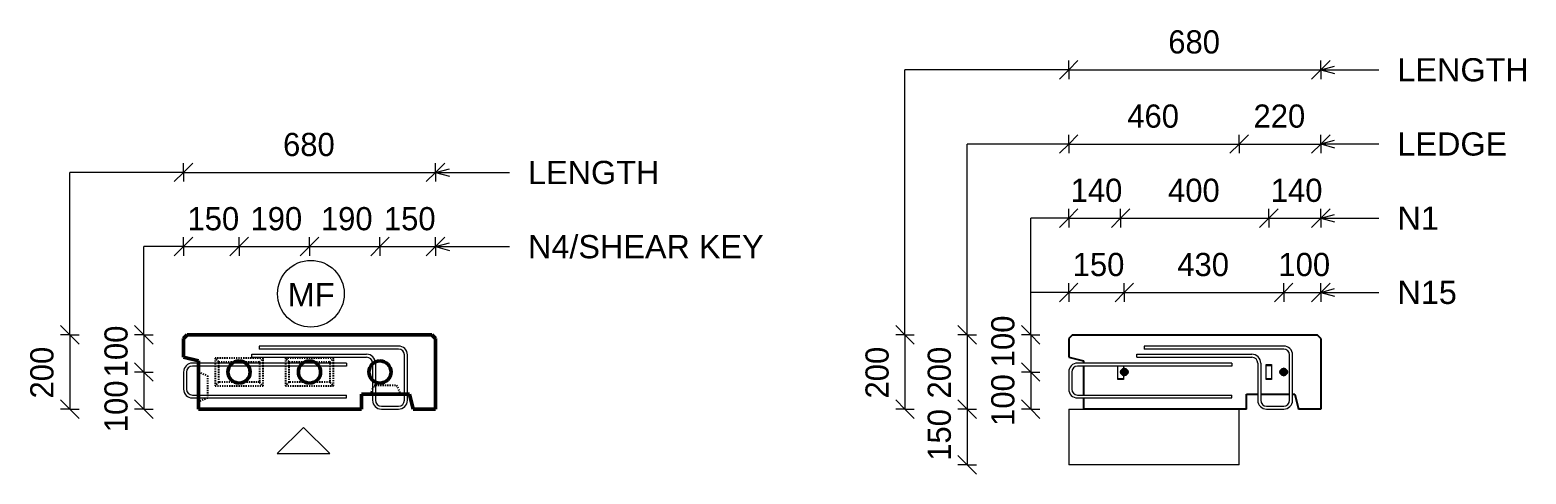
# Model space of a CAD drawing. Header units: millimetres. Extents: x -3132 to 16275, y -2723 to 21287.
# Drawn here: x 12238 to 16275, y 20090 to 21287 of the extents above; entities that cross this region are included whole.
import ezdxf

# ---------------------------------------------------------------- set-up
doc = ezdxf.new("R2010")
doc.units = ezdxf.units.MM
doc.linetypes.add('Dash', pattern=[6.36, 3.18, -3.18])
for name, color, linetype, lineweight in [('A-ANNO-DIMS', 211, 'Continuous', 9), ('A-ANNO-DIMS-25', 211, 'Continuous', 9), ('A-DETL-THIN', 151, 'Continuous', 18), ('A-GENM', 13, 'Continuous', 18), ('A-WALL', 113, 'Continuous', 25), ('A-WALL-HDLN', 110, 'Dash', 25), ('G-ANNO-TEXT', 231, 'Continuous', 9), ('S-BEAM', 12, 'Continuous', 18), ('S-RBAR', 171, 'Continuous', 18)]:
    doc.layers.add(name, color=color, linetype=linetype, lineweight=lineweight)
doc.styles.add('Arial_3', font='arial.ttf', dxfattribs={"height": 62.5})
doc.styles.add('Nirmala UI Semilight_1', font='NirmalaS.ttf', dxfattribs={"height": 62.5})
doc.dimstyles.new('Arrow_Filled_-_2_5_NI_UI_3', dxfattribs={"dimscale": 304.8, "dimtxt": 65.460247, "dimasz": 0.164042, "dimexe": 0.082021, "dimexo": 0.0625, "dimgap": 0.082021, "dimtad": 1, "dimdec": 0, "dimzin": 0, "dimdsep": 46, "dimtxsty": 'Nirmala UI Semilight_1', "dimblk1": 'OBLIQUE', "dimblk2": 'OBLIQUE', "dimsah": 1, "dimcen": 0.09, "dimazin": 0, "dimtfac": 1, "dimtdec": 4, "dimtix": 1, "dimtmove": 0, "dimatfit": 3, "dimfxl": 0.082021, "dimfxlon": 1, "dimtvp": 1, "dimtolj": 1, "dimtzin": 0, "dimarcsym": 2})
doc.dimstyles.new('Arrow_Filled_-_2_5_NI_UI_4', dxfattribs={"dimscale": 304.8, "dimtxt": 65.460247, "dimasz": 0.164042, "dimexe": 0.082021, "dimexo": 0.0625, "dimgap": 0.082021, "dimtad": 1, "dimdec": 0, "dimzin": 0, "dimdsep": 46, "dimtxsty": 'Nirmala UI Semilight_1', "dimblk1": 'OBLIQUE', "dimblk2": 'OBLIQUE', "dimsah": 1, "dimcen": 0.09, "dimazin": 0, "dimtfac": 1, "dimtdec": 4, "dimtix": 1, "dimtmove": 2, "dimatfit": 3, "dimfxl": 0.082021, "dimfxlon": 1, "dimtvp": 1, "dimtolj": 1, "dimtzin": 0, "dimarcsym": 2})

# ---------------------------------------------------------------- blocks, each defined once
blk = doc.blocks.new('M_Rectangular Corbel - M_Rectangular Corbel-2619635-Elevation Top1')
at = {"layer": 'S-BEAM'}
for p, q in [((2031.1, 20264.6), (2071.2, 20264.6)), ((2031.1, 20264.6), (2031.1, 20114.6)), ((2491.2, 20114.6), (2491.2, 20264.6)), ((2491.2, 20114.6), (2031.1, 20114.6))]:
    blk.add_line(p, q, dxfattribs=at)
blk = doc.blocks.new('RR spread anchor face based - RR-SA-5_0-240-1726839-Elevation Top1')
at = {"layer": 'A-GENM'}
for p, q in [((2163.7, 20347.1), (2163.7, 20380.6)), ((2163.7, 20344.6), (2163.7, 20347.1)), ((2163.7, 20347.1), (2178.7, 20347.1)), ((2178.7, 20380.6), (2178.7, 20347.1)), ((2178.7, 20347.1), (2178.7, 20344.6)), ((2178.7, 20344.6), (2163.7, 20344.6))]:
    blk.add_line(p, q, dxfattribs=at)
blk = doc.blocks.new('RR spread anchor face based - RR-SA-5_0-240-V1-Elevation Top1')
at = {"layer": 'A-GENM'}
for p, q in [((2563.7, 20382.1), (2563.7, 20384.6)), ((2563.7, 20384.6), (2578.7, 20384.6)), ((2563.7, 20347.1), (2563.7, 20382.1)), ((2563.7, 20382.1), (2578.7, 20382.1)), ((2563.7, 20344.6), (2563.7, 20347.1)), ((2563.7, 20347.1), (2578.7, 20347.1)), ((2578.7, 20384.6), (2578.7, 20382.1)), ((2578.7, 20382.1), (2578.7, 20347.1)), ((2578.7, 20347.1), (2578.7, 20344.6)), ((2578.7, 20344.6), (2563.7, 20344.6))]:
    blk.add_line(p, q, dxfattribs=at)
blk = doc.blocks.new('DIMBLOCK118-Elevation Top')
at = {"layer": 'A-ANNO-DIMS-25'}
for p, q in [((12652.5, 20702.7), (12677.5, 20727.7)), ((12652.5, 20702.7), (12652.5, 20727.7)), ((12802.5, 20702.7), (12827.5, 20727.7)), ((12802.5, 20702.7), (12802.5, 20727.7)), ((12652.5, 20702.7), (12627.5, 20677.7)), ((12652.5, 20702.7), (12802.5, 20702.7)), ((12652.5, 20702.7), (12652.5, 20677.7)), ((12802.5, 20702.7), (12777.5, 20677.7)), ((12802.5, 20702.7), (12802.5, 20677.7))]:
    blk.add_line(p, q, dxfattribs=at)
at = {"layer": 'A-ANNO-DIMS-25', "color": 0, "insert": (12663.2, 20809.2), "char_height": 62.5, "width": 154.248, "attachment_point": 1, "line_spacing_factor": 1.142579, "style": 'Nirmala UI Semilight_1'}
blk.add_mtext('150', dxfattribs=at)
blk = doc.blocks.new('_Oblique')
at = {"color": 0, "linetype": 'ByBlock', "lineweight": -2}
blk.add_line((-0.5, -0.5), (0.5, 0.5), dxfattribs=at)
blk = doc.blocks.new('DIMBLOCK119-Elevation Top')
at = {"layer": 'A-ANNO-DIMS-25'}
for p, q in [((12802.5, 20702.7), (12827.5, 20727.7)), ((12802.5, 20702.7), (12802.5, 20727.7)), ((12992.5, 20702.7), (13017.5, 20727.7)), ((12992.5, 20702.7), (12992.5, 20727.7)), ((12802.5, 20702.7), (12777.5, 20677.7)), ((12802.5, 20702.7), (12992.5, 20702.7)), ((12802.5, 20702.7), (12802.5, 20677.7)), ((12992.5, 20702.7), (12967.5, 20677.7)), ((12992.5, 20702.7), (12992.5, 20677.7))]:
    blk.add_line(p, q, dxfattribs=at)
at = {"layer": 'A-ANNO-DIMS-25', "color": 0, "insert": (12833.2, 20809.2), "char_height": 62.5, "width": 154.248, "attachment_point": 1, "line_spacing_factor": 1.142579, "style": 'Nirmala UI Semilight_1'}
blk.add_mtext('190', dxfattribs=at)
blk = doc.blocks.new('DIMBLOCK120-Elevation Top')
at = {"layer": 'A-ANNO-DIMS-25'}
for p, q in [((12992.5, 20702.7), (13017.5, 20727.7)), ((12992.5, 20702.7), (12992.5, 20727.7)), ((13182.5, 20702.7), (13207.5, 20727.7)), ((13182.5, 20702.7), (13182.5, 20727.7)), ((12992.5, 20702.7), (12967.5, 20677.7)), ((12992.5, 20702.7), (13182.5, 20702.7)), ((12992.5, 20702.7), (12992.5, 20677.7)), ((13182.5, 20702.7), (13157.5, 20677.7)), ((13182.5, 20702.7), (13182.5, 20677.7))]:
    blk.add_line(p, q, dxfattribs=at)
at = {"layer": 'A-ANNO-DIMS-25', "color": 0, "insert": (13023.2, 20809.2), "char_height": 62.5, "width": 154.248, "attachment_point": 1, "line_spacing_factor": 1.142579, "style": 'Nirmala UI Semilight_1'}
blk.add_mtext('190', dxfattribs=at)
blk = doc.blocks.new('DIMBLOCK121-Elevation Top')
at = {"layer": 'A-ANNO-DIMS-25'}
for p, q in [((13182.5, 20702.7), (13207.5, 20727.7)), ((13182.5, 20702.7), (13182.5, 20727.7)), ((13332.5, 20702.7), (13357.5, 20727.7)), ((13332.5, 20702.7), (13332.5, 20727.7)), ((13182.5, 20702.7), (13157.5, 20677.7)), ((13182.5, 20702.7), (13332.5, 20702.7)), ((13182.5, 20702.7), (13182.5, 20677.7)), ((13332.5, 20702.7), (13307.5, 20677.7)), ((13332.5, 20702.7), (13332.5, 20677.7))]:
    blk.add_line(p, q, dxfattribs=at)
at = {"layer": 'A-ANNO-DIMS-25', "color": 0, "insert": (13193.2, 20809.2), "char_height": 62.5, "width": 154.248, "attachment_point": 1, "line_spacing_factor": 1.142579, "style": 'Nirmala UI Semilight_1'}
blk.add_mtext('150', dxfattribs=at)
blk = doc.blocks.new('DIMBLOCK122-Elevation Top')
at = {"layer": 'A-ANNO-DIMS-25'}
for p, q in [((12652.5, 20902.7), (12677.5, 20927.7)), ((12652.5, 20902.7), (12652.5, 20927.7)), ((13332.5, 20902.7), (13357.5, 20927.7)), ((13332.5, 20902.7), (13332.5, 20927.7)), ((12652.5, 20902.7), (12627.5, 20877.7)), ((12652.5, 20902.7), (13332.5, 20902.7)), ((12652.5, 20902.7), (12652.5, 20877.7)), ((13332.5, 20902.7), (13307.5, 20877.7)), ((13332.5, 20902.7), (13332.5, 20877.7))]:
    blk.add_line(p, q, dxfattribs=at)
at = {"layer": 'A-ANNO-DIMS-25', "color": 0, "insert": (12921.1, 21009.2), "char_height": 62.5, "width": 171.387, "attachment_point": 1, "line_spacing_factor": 1.142579, "style": 'Nirmala UI Semilight_1'}
blk.add_mtext('680', dxfattribs=at)
blk = doc.blocks.new('DIMBLOCK123-Elevation Top')
at = {"layer": 'A-ANNO-DIMS-25'}
for p, q in [((12345.6, 20464.6), (12320.6, 20489.6)), ((12345.6, 20464.6), (12320.6, 20464.6)), ((12345.6, 20464.6), (12345.6, 20264.6)), ((12345.6, 20464.6), (12370.6, 20439.6)), ((12345.6, 20464.6), (12370.6, 20464.6)), ((12345.6, 20264.6), (12320.6, 20289.6)), ((12345.6, 20264.6), (12320.6, 20264.6)), ((12345.6, 20264.6), (12370.6, 20239.6)), ((12345.6, 20264.6), (12370.6, 20264.6))]:
    blk.add_line(p, q, dxfattribs=at)
at = {"layer": 'A-ANNO-DIMS-25', "color": 0, "insert": (12239.1, 20293.2), "char_height": 62.5, "width": 171.387, "attachment_point": 1, "rotation": 90, "line_spacing_factor": 1.142579, "style": 'Nirmala UI Semilight_1'}
blk.add_mtext('200', dxfattribs=at)
blk = doc.blocks.new('DIMBLOCK124-Elevation Top')
at = {"layer": 'A-ANNO-DIMS-25'}
for p, q in [((12545.6, 20464.6), (12520.6, 20489.6)), ((12545.6, 20464.6), (12520.6, 20464.6)), ((12545.6, 20464.6), (12545.6, 20364.6)), ((12545.6, 20464.6), (12570.6, 20439.6)), ((12545.6, 20464.6), (12570.6, 20464.6)), ((12545.6, 20364.6), (12520.6, 20389.6)), ((12545.6, 20364.6), (12520.6, 20364.6)), ((12545.6, 20364.6), (12570.6, 20339.6)), ((12545.6, 20364.6), (12570.6, 20364.6))]:
    blk.add_line(p, q, dxfattribs=at)
at = {"layer": 'A-ANNO-DIMS-25', "color": 0, "insert": (12439.1, 20350.3), "char_height": 62.5, "width": 154.248, "attachment_point": 1, "rotation": 90, "line_spacing_factor": 1.142579, "style": 'Nirmala UI Semilight_1'}
blk.add_mtext('100', dxfattribs=at)
blk = doc.blocks.new('DIMBLOCK125-Elevation Top')
at = {"layer": 'A-ANNO-DIMS-25'}
for p, q in [((12545.6, 20364.6), (12520.6, 20389.6)), ((12545.6, 20364.6), (12520.6, 20364.6)), ((12545.6, 20364.6), (12545.6, 20264.6)), ((12545.6, 20364.6), (12570.6, 20339.6)), ((12545.6, 20364.6), (12570.6, 20364.6)), ((12545.6, 20264.6), (12520.6, 20289.6)), ((12545.6, 20264.6), (12520.6, 20264.6)), ((12545.6, 20264.6), (12570.6, 20239.6)), ((12545.6, 20264.6), (12570.6, 20264.6))]:
    blk.add_line(p, q, dxfattribs=at)
at = {"layer": 'A-ANNO-DIMS-25', "color": 0, "insert": (12439.1, 20202.4), "char_height": 62.5, "width": 154.248, "attachment_point": 1, "rotation": 90, "line_spacing_factor": 1.142579, "style": 'Nirmala UI Semilight_1'}
blk.add_mtext('100', dxfattribs=at)
blk = doc.blocks.new('DIMBLOCK126-Elevation Top1')
at = {"layer": 'A-ANNO-DIMS-25'}
for p, q in [((15040.8, 21179.1), (15065.8, 21204.1)), ((15040.8, 21179.1), (15040.8, 21204.1)), ((15720.8, 21179.1), (15745.8, 21204.1)), ((15720.8, 21179.1), (15720.8, 21204.1)), ((15040.8, 21179.1), (15015.8, 21154.1)), ((15040.8, 21179.1), (15720.8, 21179.1)), ((15040.8, 21179.1), (15040.8, 21154.1)), ((15720.8, 21179.1), (15695.8, 21154.1)), ((15720.8, 21179.1), (15720.8, 21154.1))]:
    blk.add_line(p, q, dxfattribs=at)
at = {"layer": 'A-ANNO-DIMS-25', "color": 0, "insert": (15309.4, 21285.7), "char_height": 62.5, "width": 171.387, "attachment_point": 1, "line_spacing_factor": 1.142579, "style": 'Nirmala UI Semilight_1'}
blk.add_mtext('680', dxfattribs=at)
blk = doc.blocks.new('DIMBLOCK127-Elevation Top1')
at = {"layer": 'A-ANNO-DIMS-25'}
for p, q in [((15040.8, 20979.1), (15065.8, 21004.1)), ((15040.8, 20979.1), (15040.8, 21004.1)), ((15500.8, 20979.1), (15525.8, 21004.1)), ((15500.8, 20979.1), (15500.8, 21004.1)), ((15040.8, 20979.1), (15015.8, 20954.1)), ((15040.8, 20979.1), (15500.8, 20979.1)), ((15040.8, 20979.1), (15040.8, 20954.1)), ((15500.8, 20979.1), (15475.8, 20954.1)), ((15500.8, 20979.1), (15500.8, 20954.1))]:
    blk.add_line(p, q, dxfattribs=at)
at = {"layer": 'A-ANNO-DIMS-25', "color": 0, "insert": (15198.8, 21085.7), "char_height": 62.5, "width": 172.815, "attachment_point": 1, "line_spacing_factor": 1.142579, "style": 'Nirmala UI Semilight_1'}
blk.add_mtext('460', dxfattribs=at)
blk = doc.blocks.new('DIMBLOCK128-Elevation Top1')
at = {"layer": 'A-ANNO-DIMS-25'}
for p, q in [((15500.8, 20979.1), (15525.8, 21004.1)), ((15500.8, 20979.1), (15500.8, 21004.1)), ((15720.8, 20979.1), (15745.8, 21004.1)), ((15720.8, 20979.1), (15720.8, 21004.1)), ((15500.8, 20979.1), (15475.8, 20954.1)), ((15500.8, 20979.1), (15720.8, 20979.1)), ((15500.8, 20979.1), (15500.8, 20954.1)), ((15720.8, 20979.1), (15695.8, 20954.1)), ((15720.8, 20979.1), (15720.8, 20954.1))]:
    blk.add_line(p, q, dxfattribs=at)
at = {"layer": 'A-ANNO-DIMS-25', "color": 0, "insert": (15539.4, 21085.7), "char_height": 62.5, "width": 171.387, "attachment_point": 1, "line_spacing_factor": 1.142579, "style": 'Nirmala UI Semilight_1'}
blk.add_mtext('220', dxfattribs=at)
blk = doc.blocks.new('DIMBLOCK129-Elevation Top1')
at = {"layer": 'A-ANNO-DIMS-25'}
for p, q in [((15040.8, 20579.1), (15065.8, 20604.1)), ((15040.8, 20579.1), (15040.8, 20604.1)), ((15190.8, 20579.1), (15215.8, 20604.1)), ((15190.8, 20579.1), (15190.8, 20604.1)), ((15040.8, 20579.1), (15015.8, 20554.1)), ((15040.8, 20579.1), (15190.8, 20579.1)), ((15040.8, 20579.1), (15040.8, 20554.1)), ((15190.8, 20579.1), (15165.8, 20554.1)), ((15190.8, 20579.1), (15190.8, 20554.1))]:
    blk.add_line(p, q, dxfattribs=at)
at = {"layer": 'A-ANNO-DIMS-25', "color": 0, "insert": (15051.6, 20685.7), "char_height": 62.5, "width": 154.248, "attachment_point": 1, "line_spacing_factor": 1.142579, "style": 'Nirmala UI Semilight_1'}
blk.add_mtext('150', dxfattribs=at)
blk = doc.blocks.new('DIMBLOCK130-Elevation Top1')
at = {"layer": 'A-ANNO-DIMS-25'}
for p, q in [((15190.8, 20579.1), (15215.8, 20604.1)), ((15190.8, 20579.1), (15190.8, 20604.1)), ((15620.8, 20579.1), (15645.8, 20604.1)), ((15620.8, 20579.1), (15620.8, 20604.1)), ((15190.8, 20579.1), (15165.8, 20554.1)), ((15190.8, 20579.1), (15620.8, 20579.1)), ((15190.8, 20579.1), (15190.8, 20554.1)), ((15620.8, 20579.1), (15595.8, 20554.1)), ((15620.8, 20579.1), (15620.8, 20554.1))]:
    blk.add_line(p, q, dxfattribs=at)
at = {"layer": 'A-ANNO-DIMS-25', "color": 0, "insert": (15333.8, 20685.7), "char_height": 62.5, "width": 172.815, "attachment_point": 1, "line_spacing_factor": 1.142579, "style": 'Nirmala UI Semilight_1'}
blk.add_mtext('430', dxfattribs=at)
blk = doc.blocks.new('DIMBLOCK131-Elevation Top1')
at = {"layer": 'A-ANNO-DIMS-25'}
for p, q in [((15620.8, 20579.1), (15645.8, 20604.1)), ((15620.8, 20579.1), (15620.8, 20604.1)), ((15720.8, 20579.1), (15745.8, 20604.1)), ((15720.8, 20579.1), (15720.8, 20604.1)), ((15620.8, 20579.1), (15595.8, 20554.1)), ((15620.8, 20579.1), (15720.8, 20579.1)), ((15620.8, 20579.1), (15620.8, 20554.1)), ((15720.8, 20579.1), (15695.8, 20554.1)), ((15720.8, 20579.1), (15720.8, 20554.1))]:
    blk.add_line(p, q, dxfattribs=at)
at = {"layer": 'A-ANNO-DIMS-25', "color": 0, "insert": (15606.6, 20685.7), "char_height": 62.5, "width": 154.248, "attachment_point": 1, "line_spacing_factor": 1.142579, "style": 'Nirmala UI Semilight_1'}
blk.add_mtext('100', dxfattribs=at)
blk = doc.blocks.new('DIMBLOCK132-Elevation Top1')
at = {"layer": 'A-ANNO-DIMS-25'}
for p, q in [((15040.8, 20779.1), (15065.8, 20804.1)), ((15040.8, 20779.1), (15040.8, 20804.1)), ((15180.8, 20779.1), (15205.8, 20804.1)), ((15180.8, 20779.1), (15180.8, 20804.1)), ((15040.8, 20779.1), (15015.8, 20754.1)), ((15040.8, 20779.1), (15180.8, 20779.1)), ((15040.8, 20779.1), (15040.8, 20754.1)), ((15180.8, 20779.1), (15155.8, 20754.1)), ((15180.8, 20779.1), (15180.8, 20754.1))]:
    blk.add_line(p, q, dxfattribs=at)
at = {"layer": 'A-ANNO-DIMS-25', "color": 0, "insert": (15046, 20885.7), "char_height": 62.5, "width": 155.676, "attachment_point": 1, "line_spacing_factor": 1.142579, "style": 'Nirmala UI Semilight_1'}
blk.add_mtext('140', dxfattribs=at)
blk = doc.blocks.new('DIMBLOCK133-Elevation Top1')
at = {"layer": 'A-ANNO-DIMS-25'}
for p, q in [((15180.8, 20779.1), (15205.8, 20804.1)), ((15180.8, 20779.1), (15180.8, 20804.1)), ((15580.8, 20779.1), (15605.8, 20804.1)), ((15580.8, 20779.1), (15580.8, 20804.1)), ((15180.8, 20779.1), (15155.8, 20754.1)), ((15180.8, 20779.1), (15580.8, 20779.1)), ((15180.8, 20779.1), (15180.8, 20754.1)), ((15580.8, 20779.1), (15555.8, 20754.1)), ((15580.8, 20779.1), (15580.8, 20754.1))]:
    blk.add_line(p, q, dxfattribs=at)
at = {"layer": 'A-ANNO-DIMS-25', "color": 0, "insert": (15308.8, 20885.7), "char_height": 62.5, "width": 172.815, "attachment_point": 1, "line_spacing_factor": 1.142579, "style": 'Nirmala UI Semilight_1'}
blk.add_mtext('400', dxfattribs=at)
blk = doc.blocks.new('DIMBLOCK134-Elevation Top1')
at = {"layer": 'A-ANNO-DIMS-25'}
for p, q in [((15580.8, 20779.1), (15605.8, 20804.1)), ((15580.8, 20779.1), (15580.8, 20804.1)), ((15720.8, 20779.1), (15745.8, 20804.1)), ((15720.8, 20779.1), (15720.8, 20804.1)), ((15580.8, 20779.1), (15555.8, 20754.1)), ((15580.8, 20779.1), (15720.8, 20779.1)), ((15580.8, 20779.1), (15580.8, 20754.1)), ((15720.8, 20779.1), (15695.8, 20754.1)), ((15720.8, 20779.1), (15720.8, 20754.1))]:
    blk.add_line(p, q, dxfattribs=at)
at = {"layer": 'A-ANNO-DIMS-25', "color": 0, "insert": (15586, 20885.7), "char_height": 62.5, "width": 155.676, "attachment_point": 1, "line_spacing_factor": 1.142579, "style": 'Nirmala UI Semilight_1'}
blk.add_mtext('140', dxfattribs=at)
blk = doc.blocks.new('DIMBLOCK135-Elevation Top1')
at = {"layer": 'A-ANNO-DIMS-25'}
for p, q in [((14599, 20464.6), (14574, 20489.6)), ((14599, 20464.6), (14574, 20464.6)), ((14599, 20464.6), (14599, 20264.6)), ((14599, 20464.6), (14624, 20439.6)), ((14599, 20464.6), (14624, 20464.6)), ((14599, 20264.6), (14574, 20289.6)), ((14599, 20264.6), (14574, 20264.6)), ((14599, 20264.6), (14624, 20239.6)), ((14599, 20264.6), (14624, 20264.6))]:
    blk.add_line(p, q, dxfattribs=at)
at = {"layer": 'A-ANNO-DIMS-25', "color": 0, "insert": (14492.4, 20293.2), "char_height": 62.5, "width": 171.387, "attachment_point": 1, "rotation": 90, "line_spacing_factor": 1.142579, "style": 'Nirmala UI Semilight_1'}
blk.add_mtext('200', dxfattribs=at)
blk = doc.blocks.new('DIMBLOCK136-Elevation Top1')
at = {"layer": 'A-ANNO-DIMS-25'}
for p, q in [((14766.8, 20464.6), (14741.8, 20489.6)), ((14766.8, 20464.6), (14741.8, 20464.6)), ((14766.8, 20464.6), (14766.8, 20264.6)), ((14766.8, 20464.6), (14791.8, 20439.6)), ((14766.8, 20464.6), (14791.8, 20464.6)), ((14766.8, 20264.6), (14741.8, 20289.6)), ((14766.8, 20264.6), (14741.8, 20264.6)), ((14766.8, 20264.6), (14791.8, 20239.6)), ((14766.8, 20264.6), (14791.8, 20264.6))]:
    blk.add_line(p, q, dxfattribs=at)
at = {"layer": 'A-ANNO-DIMS-25', "color": 0, "insert": (14660.3, 20293.2), "char_height": 62.5, "width": 171.387, "attachment_point": 1, "rotation": 90, "line_spacing_factor": 1.142579, "style": 'Nirmala UI Semilight_1'}
blk.add_mtext('200', dxfattribs=at)
blk = doc.blocks.new('DIMBLOCK137-Elevation Top1')
at = {"layer": 'A-ANNO-DIMS-25'}
for p, q in [((14766.8, 20264.6), (14741.8, 20289.6)), ((14766.8, 20264.6), (14741.8, 20264.6)), ((14766.8, 20264.6), (14766.8, 20114.6)), ((14766.8, 20264.6), (14791.8, 20239.6)), ((14766.8, 20264.6), (14791.8, 20264.6)), ((14766.8, 20114.6), (14741.8, 20139.6)), ((14766.8, 20114.6), (14741.8, 20114.6)), ((14766.8, 20114.6), (14791.8, 20089.6)), ((14766.8, 20114.6), (14791.8, 20114.6))]:
    blk.add_line(p, q, dxfattribs=at)
at = {"layer": 'A-ANNO-DIMS-25', "color": 0, "insert": (14660.3, 20125.3), "char_height": 62.5, "width": 154.248, "attachment_point": 1, "rotation": 90, "line_spacing_factor": 1.142579, "style": 'Nirmala UI Semilight_1'}
blk.add_mtext('150', dxfattribs=at)
blk = doc.blocks.new('DIMBLOCK138-Elevation Top1')
at = {"layer": 'A-ANNO-DIMS-25'}
for p, q in [((14938.3, 20464.6), (14913.3, 20489.6)), ((14938.3, 20464.6), (14913.3, 20464.6)), ((14938.3, 20464.6), (14938.3, 20364.6)), ((14938.3, 20464.6), (14963.3, 20439.6)), ((14938.3, 20464.6), (14963.3, 20464.6)), ((14938.3, 20364.6), (14913.3, 20389.6)), ((14938.3, 20364.6), (14913.3, 20364.6)), ((14938.3, 20364.6), (14963.3, 20339.6)), ((14938.3, 20364.6), (14963.3, 20364.6))]:
    blk.add_line(p, q, dxfattribs=at)
at = {"layer": 'A-ANNO-DIMS-25', "color": 0, "insert": (14831.7, 20377.4), "char_height": 62.5, "width": 154.248, "attachment_point": 1, "rotation": 90, "line_spacing_factor": 1.142579, "style": 'Nirmala UI Semilight_1'}
blk.add_mtext('100', dxfattribs=at)
blk = doc.blocks.new('DIMBLOCK139-Elevation Top1')
at = {"layer": 'A-ANNO-DIMS-25'}
for p, q in [((14938.3, 20364.6), (14913.3, 20389.6)), ((14938.3, 20364.6), (14913.3, 20364.6)), ((14938.3, 20364.6), (14938.3, 20264.6)), ((14938.3, 20364.6), (14963.3, 20339.6)), ((14938.3, 20364.6), (14963.3, 20364.6)), ((14938.3, 20264.6), (14913.3, 20289.6)), ((14938.3, 20264.6), (14913.3, 20264.6)), ((14938.3, 20264.6), (14963.3, 20239.6)), ((14938.3, 20264.6), (14963.3, 20264.6))]:
    blk.add_line(p, q, dxfattribs=at)
at = {"layer": 'A-ANNO-DIMS-25', "color": 0, "insert": (14831.7, 20219.3), "char_height": 62.5, "width": 154.248, "attachment_point": 1, "rotation": 90, "line_spacing_factor": 1.142579, "style": 'Nirmala UI Semilight_1'}
blk.add_mtext('100', dxfattribs=at)

msp = doc.modelspace()

# ---------------------------------------------------------------- hatches: boundary and pattern name
at = {"layer": 'S-RBAR'}
for points in [[(15190.8, 20354.6), (15197.9, 20357.5), (15200.8, 20364.6), (15197.9, 20371.7), (15190.8, 20374.6), (15183.8, 20371.7), (15180.8, 20364.6), (15183.8, 20357.5)], [(15620.8, 20354.6), (15627.9, 20357.5), (15630.8, 20364.6), (15627.9, 20371.7), (15620.8, 20374.6), (15613.8, 20371.7), (15610.8, 20364.6), (15613.8, 20357.5)]]:
    msp.add_hatch(color=256, dxfattribs=at).paths.add_polyline_path(points)
h = msp.add_hatch(color=256, dxfattribs=at)
edge = h.paths.add_edge_path()
edge.add_arc((15190.8, 20364.6), 10, 0, 360)
h = msp.add_hatch(color=256, dxfattribs=at)
edge = h.paths.add_edge_path()
edge.add_arc((15620.8, 20364.6), 10, 0, 360)

# ---------------------------------------------------------------- linework, layer by layer
at = {"layer": 'A-DETL-THIN'}
for p, q in [((14599, 20464.6), (14599, 21179.1)), ((15040.8, 21179.1), (14599, 21179.1)), ((15040.8, 20979.1), (14766.8, 20979.1)), ((14766.8, 20464.6), (14766.8, 20979.1)), ((12345.6, 20464.6), (12345.6, 20902.7)), ((12652.5, 20902.7), (12345.6, 20902.7)), ((14938.3, 20464.6), (14938.3, 20779.1)), ((15040.8, 20779.1), (14938.3, 20779.1)), ((12545.6, 20464.6), (12545.6, 20702.7)), ((12652.5, 20702.7), (12545.6, 20702.7)), ((15040.8, 20579.1), (14938.3, 20579.1)), ((12976.3, 20215.3), (12905.6, 20144.6)), ((13047, 20144.6), (12976.3, 20215.3)), ((12905.6, 20144.6), (13047, 20144.6))]:
    msp.add_line(p, q, dxfattribs=at)
msp.add_circle((12996.2, 20575.6), 90, dxfattribs=at)
at = {"layer": 'A-WALL', "lineweight": 50}
for p, q in [((12662.5, 20464.6), (12652.5, 20454.6)), ((12652.5, 20454.6), (12652.5, 20404.6)), ((13322.5, 20464.6), (12662.5, 20464.6)), ((13332.5, 20454.6), (13322.5, 20464.6)), ((13332.5, 20264.6), (13332.5, 20454.6)), ((12652.5, 20404.6), (12692.5, 20394.6)), ((12692.5, 20394.6), (12692.5, 20264.6)), ((13132.5, 20264.6), (13132.5, 20304.6)), ((13132.5, 20304.6), (13262.5, 20304.6)), ((13262.5, 20304.6), (13272.5, 20264.6)), ((12692.5, 20264.6), (13132.5, 20264.6)), ((13272.5, 20264.6), (13332.5, 20264.6))]:
    msp.add_line(p, q, dxfattribs=at)
at = {"layer": 'A-WALL'}
for p, q in [((15050.8, 20464.6), (15040.8, 20454.6)), ((15040.8, 20454.6), (15040.8, 20404.6)), ((15050.8, 20464.6), (15710.8, 20464.6)), ((15720.8, 20454.6), (15710.8, 20464.6)), ((15720.8, 20454.6), (15720.8, 20264.6)), ((15040.8, 20404.6), (15080.8, 20394.6)), ((15080.8, 20394.6), (15080.8, 20388.6)), ((15080.8, 20380.6), (15080.8, 20302.6)), ((15520.8, 20264.6), (15520.8, 20304.6)), ((15520.8, 20304.6), (15550.8, 20304.6)), ((15558.8, 20304.6), (15636.8, 20304.6)), ((15644.8, 20304.6), (15650.8, 20304.6)), ((15650.8, 20304.6), (15660.8, 20264.6)), ((15080.8, 20294.6), (15080.8, 20264.6)), ((15520.8, 20264.6), (15080.8, 20264.6)), ((15720.8, 20264.6), (15660.8, 20264.6))]:
    msp.add_line(p, q, dxfattribs=at)
at = {"layer": 'A-WALL', "lineweight": 50}
for centre, start, end in [((12802.5, 20364.6), 90, 270), ((12802.5, 20364.6), 270, 90), ((12992.5, 20364.6), 90, 270), ((12992.5, 20364.6), 270, 90), ((13182.5, 20364.6), 90, 270), ((13182.5, 20364.6), 270, 90)]:
    msp.add_arc(centre, 30, start, end, dxfattribs=at)
at = {"layer": 'A-WALL-HDLN'}
for p, q in [((12867.5, 20402.1), (12737.5, 20402.1)), ((12737.5, 20402.1), (12737.5, 20388.6)), ((12747.5, 20392.1), (12737.5, 20402.1)), ((12737.5, 20388.5), (12737.5, 20380.6)), ((12747.5, 20392.1), (12790.5, 20392.1)), ((12747.5, 20388.6), (12747.5, 20392.1)), ((12747.5, 20380.6), (12747.5, 20388.5)), ((12814.5, 20392.1), (12857.5, 20392.1)), ((12867.5, 20402.1), (12857.5, 20392.1)), ((12857.5, 20392.1), (12857.5, 20388.6)), ((12857.5, 20388.5), (12857.5, 20380.6)), ((12867.5, 20388.6), (12867.5, 20402.1)), ((12867.5, 20380.6), (12867.5, 20388.5)), ((13057.5, 20402.1), (12927.5, 20402.1)), ((12927.5, 20402.1), (12927.5, 20388.6)), ((12937.5, 20392.1), (12927.5, 20402.1)), ((12927.5, 20388.5), (12927.5, 20380.6)), ((12937.5, 20392.1), (12980.5, 20392.1)), ((12937.5, 20388.6), (12937.5, 20392.1)), ((12937.5, 20380.6), (12937.5, 20388.5)), ((13004.5, 20392.1), (13047.5, 20392.1)), ((13057.5, 20402.1), (13047.5, 20392.1)), ((13047.5, 20392.1), (13047.5, 20388.6)), ((13047.5, 20388.5), (13047.5, 20380.6)), ((13057.5, 20388.6), (13057.5, 20402.1)), ((13057.5, 20380.6), (13057.5, 20388.5)), ((12692.5, 20364.6), (12717.5, 20354.6)), ((12717.5, 20354.6), (12717.5, 20302.6)), ((12737.5, 20380.5), (12737.5, 20327.1)), ((12747.5, 20337.1), (12747.5, 20380.5)), ((12857.5, 20380.5), (12857.5, 20337.1)), ((12867.5, 20327.1), (12867.5, 20380.5)), ((12927.5, 20380.5), (12927.5, 20327.1)), ((12937.5, 20337.1), (12937.5, 20380.5)), ((13047.5, 20380.5), (13047.5, 20337.1)), ((13057.5, 20327.1), (13057.5, 20380.5)), ((12747.5, 20337.1), (12737.5, 20327.1)), ((12737.5, 20327.1), (12867.5, 20327.1)), ((12790.5, 20337.1), (12747.5, 20337.1)), ((12857.5, 20337.1), (12814.5, 20337.1)), ((12857.5, 20337.1), (12867.5, 20327.1)), ((12937.5, 20337.1), (12927.5, 20327.1)), ((12927.5, 20327.1), (13057.5, 20327.1)), ((12980.5, 20337.1), (12937.5, 20337.1)), ((13047.5, 20337.1), (13004.5, 20337.1)), ((13047.5, 20337.1), (13057.5, 20327.1)), ((13157.5, 20304.6), (13162.4, 20316.9)), ((13162.5, 20317.2), (13167.5, 20329.6)), ((13167.5, 20329.6), (13170.4, 20329.6)), ((13170.5, 20329.6), (13227.5, 20329.6)), ((13227.5, 20329.6), (13237.5, 20304.6)), ((12717.4, 20294.5), (12692.5, 20284.6)), ((12717.5, 20302.5), (12717.5, 20294.6))]:
    msp.add_line(p, q, dxfattribs=at)
at = {"layer": 'G-ANNO-TEXT', "color": 7}
for p, q in [((15720.6, 21179.3), (15758.1, 21189.3)), ((15720.6, 21179.3), (15758.1, 21169.2)), ((15720.6, 21179.3), (15877.8, 21179.3)), ((15720.6, 20979.3), (15758.1, 20989.3)), ((15720.6, 20979.3), (15758.1, 20969.2)), ((15720.6, 20979.3), (15877.8, 20979.3)), ((13332.5, 20902.5), (13370, 20912.5)), ((13332.5, 20902.5), (13370, 20892.4)), ((13332.5, 20902.5), (13532.1, 20902.5)), ((15720.6, 20779.3), (15758.1, 20789.3)), ((15720.6, 20779.3), (15758.1, 20769.2)), ((15720.6, 20779.3), (15877.8, 20779.3)), ((13332.5, 20702.5), (13370, 20712.5)), ((13332.5, 20702.5), (13370, 20692.4)), ((13332.5, 20702.5), (13532.1, 20702.5)), ((15720.6, 20579.3), (15758.1, 20589.3)), ((15720.6, 20579.3), (15758.1, 20569.2)), ((15720.6, 20579.3), (15877.8, 20579.3))]:
    msp.add_line(p, q, dxfattribs=at)
at = {"layer": 'S-RBAR'}
for p, q in [((13232.5, 20434.6), (12856.4, 20434.6)), ((12856.4, 20434.6), (12856.4, 20426.6)), ((13232.5, 20426.6), (12856.4, 20426.6)), ((15620.8, 20434.6), (15244.7, 20434.6)), ((15244.7, 20434.6), (15244.7, 20426.6)), ((15620.8, 20426.6), (15244.7, 20426.6)), ((13092.5, 20388.6), (12676.5, 20388.6)), ((12836.5, 20412.4), (13146.5, 20412.4)), ((12836.5, 20404.4), (12836.5, 20412.4)), ((12836.5, 20404.4), (13146.5, 20404.4)), ((13092.5, 20388.6), (13092.5, 20380.6)), ((13162.5, 20388.4), (13162.5, 20288.6)), ((13170.5, 20388.4), (13170.5, 20288.6)), ((13248.5, 20288.6), (13248.5, 20410.6)), ((13256.5, 20288.6), (13256.5, 20410.6)), ((15480.8, 20388.6), (15064.8, 20388.6)), ((15224.8, 20412.4), (15534.8, 20412.4)), ((15224.8, 20404.4), (15224.8, 20412.4)), ((15224.8, 20404.4), (15534.8, 20404.4)), ((15480.8, 20388.6), (15480.8, 20380.6)), ((15550.8, 20388.4), (15550.8, 20288.6)), ((15558.8, 20388.4), (15558.8, 20288.6)), ((15636.8, 20288.6), (15636.8, 20410.6)), ((15644.8, 20288.6), (15644.8, 20410.6)), ((12652.5, 20364.6), (12652.5, 20318.6)), ((12660.5, 20364.6), (12660.5, 20318.6)), ((13092.5, 20380.6), (12676.5, 20380.6)), ((15040.8, 20364.6), (15040.8, 20318.6)), ((15048.8, 20364.6), (15048.8, 20318.6)), ((15480.8, 20380.6), (15064.8, 20380.6)), ((15183.8, 20371.7), (15180.8, 20364.6)), ((15180.8, 20364.6), (15183.8, 20357.5)), ((15190.8, 20374.6), (15183.8, 20371.7)), ((15183.8, 20357.5), (15190.8, 20354.6)), ((15197.9, 20371.7), (15190.8, 20374.6)), ((15190.8, 20354.6), (15197.9, 20357.5)), ((15200.8, 20364.6), (15197.9, 20371.7)), ((15197.9, 20357.5), (15200.8, 20364.6)), ((15613.8, 20371.7), (15610.8, 20364.6)), ((15610.8, 20364.6), (15613.8, 20357.5)), ((15620.8, 20374.6), (15613.8, 20371.7)), ((15613.8, 20357.5), (15620.8, 20354.6)), ((15627.9, 20371.7), (15620.8, 20374.6)), ((15620.8, 20354.6), (15627.9, 20357.5)), ((15630.8, 20364.6), (15627.9, 20371.7)), ((15627.9, 20357.5), (15630.8, 20364.6)), ((12676.5, 20302.6), (13092.5, 20302.6)), ((12676.5, 20294.6), (13092.5, 20294.6)), ((13092.5, 20294.6), (13092.5, 20302.6)), ((13186.5, 20272.6), (13232.5, 20272.6)), ((13186.5, 20264.6), (13232.5, 20264.6)), ((15064.8, 20302.6), (15480.8, 20302.6)), ((15064.8, 20294.6), (15480.8, 20294.6)), ((15480.8, 20294.6), (15480.8, 20302.6)), ((15574.8, 20272.6), (15620.8, 20272.6)), ((15574.8, 20264.6), (15620.8, 20264.6))]:
    msp.add_line(p, q, dxfattribs=at)
for centre in [(15190.8, 20364.6), (15620.8, 20364.6)]:
    msp.add_circle(centre, 10, dxfattribs=at)
for centre, radius, start, end in [((13232.5, 20410.6), 24, 0, 90), ((13232.5, 20410.6), 16, 0, 90), ((15620.8, 20410.6), 24, 0, 90), ((15620.8, 20410.6), 16, 0, 90), ((12676.5, 20364.6), 24, 90, 180), ((13146.5, 20388.4), 24, 0, 90), ((13146.5, 20388.4), 16, 0, 90), ((15064.8, 20364.6), 24, 90, 180), ((15534.8, 20388.4), 24, 0, 90), ((15534.8, 20388.4), 16, 0, 90), ((12676.5, 20364.6), 16, 90, 180), ((15064.8, 20364.6), 16, 90, 180), ((12676.5, 20318.6), 24, 180, 270), ((12676.5, 20318.6), 16, 180, 270), ((15064.8, 20318.6), 24, 180, 270), ((15064.8, 20318.6), 16, 180, 270), ((13186.5, 20288.6), 24, 180, 270), ((13186.5, 20288.6), 16, 180, 270), ((13232.5, 20288.6), 16, 270, 0), ((13232.5, 20288.6), 24, 270, 0), ((15574.8, 20288.6), 24, 180, 270), ((15574.8, 20288.6), 16, 180, 270), ((15620.8, 20288.6), 16, 270, 0), ((15620.8, 20288.6), 24, 270, 0)]:
    msp.add_arc(centre, radius, start, end, dxfattribs=at)

# ---------------------------------------------------------------- block references
at = {"layer": 'A-GENM'}
for name in ['RR spread anchor face based - RR-SA-5_0-240-1726839-Elevation Top1', 'RR spread anchor face based - RR-SA-5_0-240-V1-Elevation Top1']:
    msp.add_blockref(name, (13009.6, 0), dxfattribs=at)
at = {"layer": 'S-BEAM'}
msp.add_blockref('M_Rectangular Corbel - M_Rectangular Corbel-2619635-Elevation Top1', (13009.6, 0), dxfattribs=at)

# ---------------------------------------------------------------- texts
at = {"layer": 'G-ANNO-TEXT', "color": 7, "char_height": 62.5, "attachment_point": 1, "style": 'Arial_3'}
for s, insert, width in [('LENGTH', (15927.8, 21210.5), 428.903), ('LEDGE', (15927.8, 21010.5), 356.751), ('LENGTH', (13582.1, 20933.7), 428.903), ('N1', (15927.8, 20810.5), 134.283), ('N4/SHEAR KEY', (13582.1, 20733.7), 767.616), ('MF', (12933.9, 20604.4), 150.316), ('N15', (15927.8, 20610.5), 192.405)]:
    msp.add_mtext(s, dxfattribs=dict(at, insert=insert, width=width))

# ---------------------------------------------------------------- dimensions: what is measured, and where the dimension line sits
at = {"layer": 'A-ANNO-DIMS'}
for base, p1, p2, override, picture, middle in [((15720.8, 21179.1), (15040.8, 21154.1), (15720.8, 21154.1), {"dimpost": '<>', "dimfxl": 680}, 'DIMBLOCK126-Elevation Top1', (15380.8, 21236.4)), ((15500.8, 20979.1), (15040.8, 20954.1), (15500.8, 20954.1), {"dimpost": '<>', "dimfxl": 460.08054}, 'DIMBLOCK127-Elevation Top1', (15270.8, 21036.4)), ((15720.8, 20979.1), (15500.8, 20954.1), (15720.8, 20954.1), {"dimpost": '<>', "dimfxl": 220}, 'DIMBLOCK128-Elevation Top1', (15610.8, 21036.4)), ((13332.5, 20902.7), (12652.5, 20877.7), (13332.5, 20877.7), {"dimpost": '<>', "dimfxl": 680}, 'DIMBLOCK122-Elevation Top', (12992.5, 20960)), ((15180.8, 20779.1), (15040.8, 20754.1), (15180.8, 20754.1), {"dimpost": '<>', "dimfxl": 140}, 'DIMBLOCK132-Elevation Top1', (15110.8, 20836.6)), ((15580.8, 20779.1), (15180.8, 20754.1), (15580.8, 20754.1), {"dimpost": '<>', "dimfxl": 400}, 'DIMBLOCK133-Elevation Top1', (15380.8, 20836.4)), ((15720.8, 20779.1), (15580.8, 20754.1), (15720.8, 20754.1), {"dimpost": '<>', "dimfxl": 140}, 'DIMBLOCK134-Elevation Top1', (15650.8, 20836.6)), ((12802.5, 20702.7), (12652.5, 20677.7), (12802.5, 20677.7), {"dimpost": '<>', "dimfxl": 150}, 'DIMBLOCK118-Elevation Top', (12727.5, 20760.1)), ((12992.5, 20702.7), (12802.5, 20677.7), (12992.5, 20677.7), {"dimpost": '<>', "dimfxl": 190}, 'DIMBLOCK119-Elevation Top', (12897.5, 20760.2)), ((13182.5, 20702.7), (12992.5, 20677.7), (13182.5, 20677.7), {"dimpost": '<>', "dimfxl": 190}, 'DIMBLOCK120-Elevation Top', (13087.5, 20760.2)), ((13332.5, 20702.7), (13182.5, 20677.7), (13332.5, 20677.7), {"dimpost": '<>', "dimfxl": 150}, 'DIMBLOCK121-Elevation Top', (13257.5, 20760.1)), ((15190.8, 20579.1), (15040.8, 20554.1), (15190.8, 20554.1), {"dimpost": '<>', "dimfxl": 150}, 'DIMBLOCK129-Elevation Top1', (15115.8, 20636.6)), ((15620.8, 20579.1), (15190.8, 20554.1), (15620.8, 20554.1), {"dimpost": '<>', "dimfxl": 430}, 'DIMBLOCK130-Elevation Top1', (15405.8, 20636.4)), ((15720.8, 20579.1), (15620.8, 20554.1), (15720.8, 20554.1), {"dimpost": '<>', "dimfxl": 100}, 'DIMBLOCK131-Elevation Top1', (15670.8, 20636.6))]:
    dim = msp.add_linear_dim(base=base, p1=p1, p2=p2, dimstyle='Arrow_Filled_-_2_5_NI_UI_3', override=override, dxfattribs=at)
    dim.commit()
    dim.dimension.update_dxf_attribs({"geometry": picture, "text_midpoint": middle})
for base, p1, p2, override, picture, middle in [((14938.3, 20364.6), (14963.3, 20464.6), (14963.3, 20364.6), {"dimpost": '<>', "dimfxl": 99.962981}, 'DIMBLOCK138-Elevation Top1', (14873.4, 20454.5)), ((12545.6, 20264.6), (12570.6, 20364.6), (12570.6, 20264.6), {"dimpost": '<>', "dimfxl": 100}, 'DIMBLOCK125-Elevation Top', (12480.7, 20279.5)), ((14938.3, 20264.6), (14963.3, 20364.6), (14963.3, 20264.6), {"dimpost": '<>', "dimfxl": 100}, 'DIMBLOCK139-Elevation Top1', (14873.4, 20296.4))]:
    dim = msp.add_linear_dim(base=base, p1=p1, p2=p2, angle=90, dimstyle='Arrow_Filled_-_2_5_NI_UI_4', override=override, dxfattribs=at)
    dim.commit()
    dim.dimension.update_dxf_attribs({"geometry": picture, "text_midpoint": middle, "dimtype": 160, "text_rotation": 90})
for base, p1, p2, override, picture, middle in [((12345.6, 20264.6), (12370.6, 20464.6), (12370.6, 20264.6), {"dimpost": '<>', "dimfxl": 200}, 'DIMBLOCK123-Elevation Top', (12288.3, 20364.6)), ((12545.6, 20364.6), (12570.6, 20464.6), (12570.6, 20364.6), {"dimpost": '<>', "dimfxl": 100}, 'DIMBLOCK124-Elevation Top', (12488.1, 20414.6)), ((14599, 20264.6), (14624, 20464.6), (14624, 20264.6), {"dimpost": '<>', "dimfxl": 200}, 'DIMBLOCK135-Elevation Top1', (14541.7, 20364.6)), ((14766.8, 20264.6), (14791.8, 20464.6), (14791.8, 20264.6), {"dimpost": '<>', "dimfxl": 199.962981}, 'DIMBLOCK136-Elevation Top1', (14709.5, 20364.6)), ((14766.8, 20114.6), (14791.8, 20264.6), (14791.8, 20114.6), {"dimpost": '<>', "dimfxl": 150}, 'DIMBLOCK137-Elevation Top1', (14709.4, 20189.6))]:
    dim = msp.add_linear_dim(base=base, p1=p1, p2=p2, angle=90, dimstyle='Arrow_Filled_-_2_5_NI_UI_3', override=override, dxfattribs=at)
    dim.commit()
    dim.dimension.update_dxf_attribs({"geometry": picture, "text_midpoint": middle})

doc.saveas('drawing.dxf')
